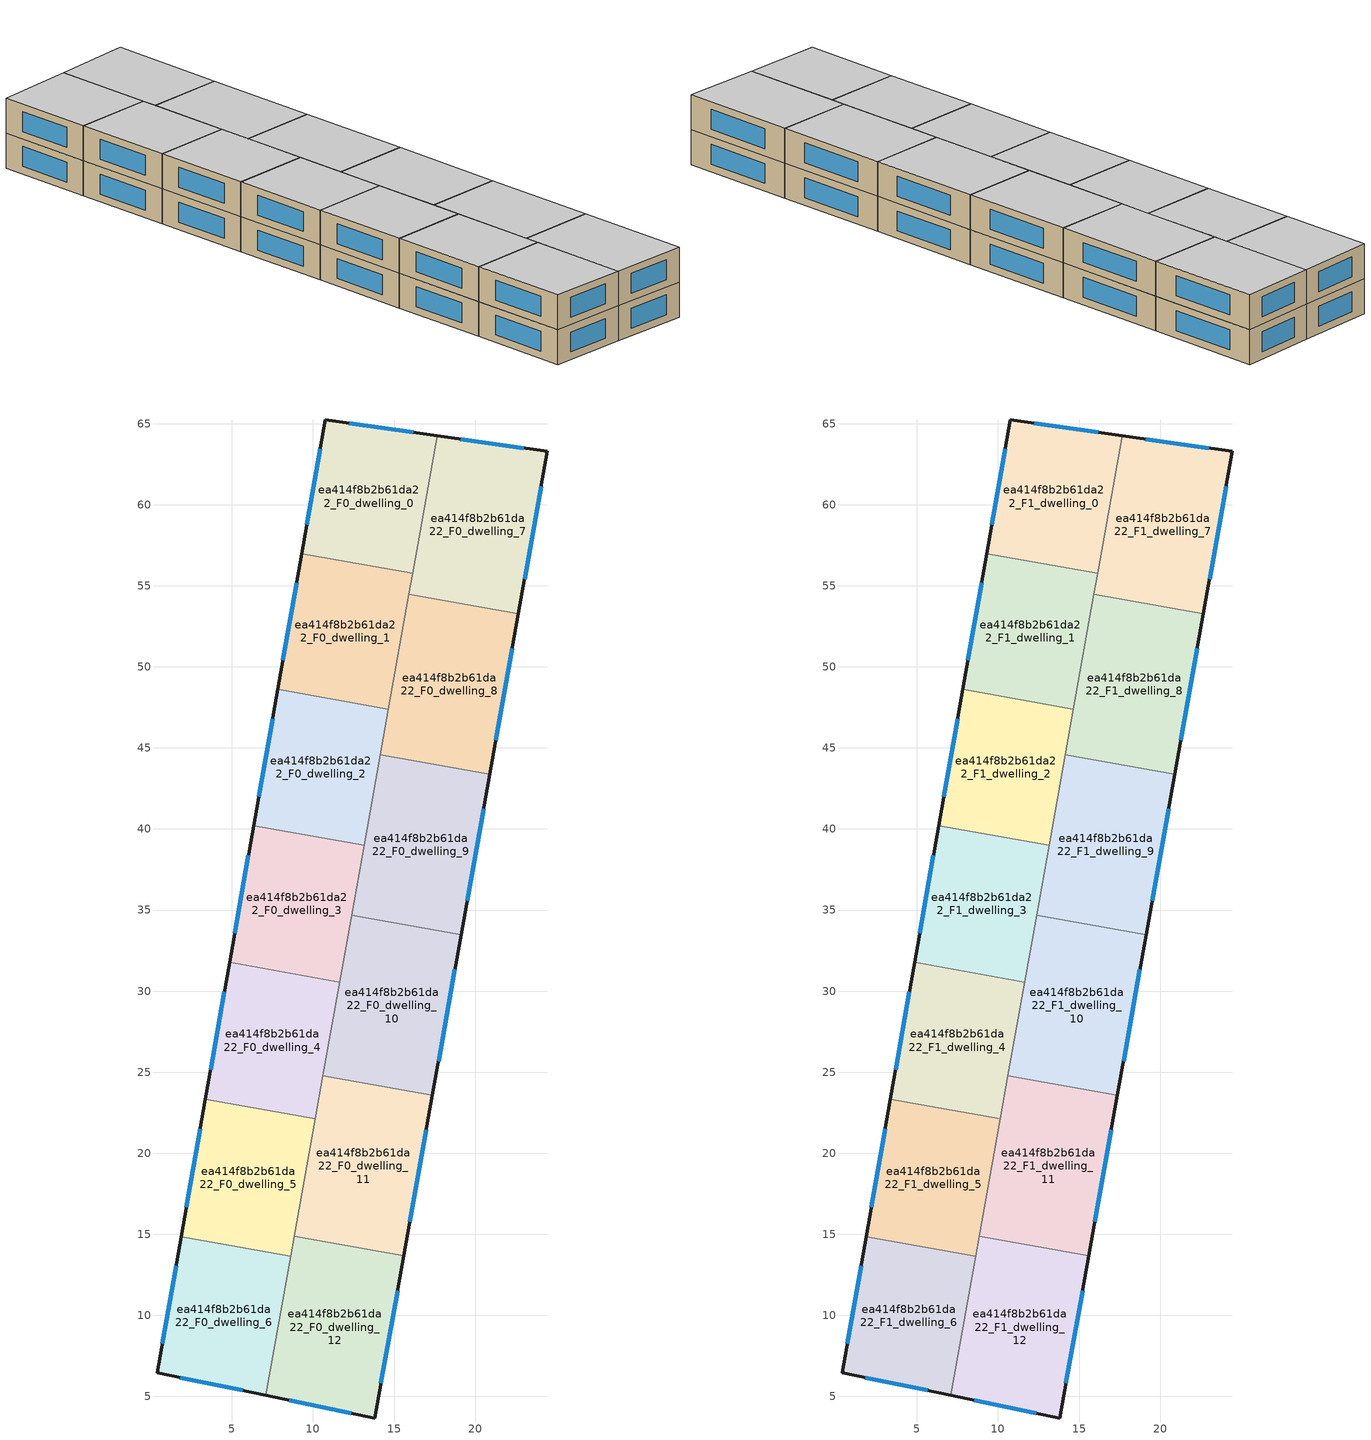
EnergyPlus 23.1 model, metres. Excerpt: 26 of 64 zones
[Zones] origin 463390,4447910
ea414f8b2b61da22_F0_dwelling_0
 floor ground (EU_floor_Construction): 17.66,64.25 16.15,55.76 9.3,56.99 10.76,65.22 z0
 wall outside (EU_wall_Construction): 17.66,64.25 10.76,65.22 9.3,56.99 z0:3
 wall to ea414f8b2b61da22_F0_dwelling_1 (EU_wall_Construction): 9.3,56.99 16.15,55.76 z0:3
 wall to ea414f8b2b61da22_F0_dwelling_7 (EU_wall_Construction): 16.15,55.76 17.66,64.25 z0:3
 window (EU_Window_Construction): 10.45,63.46 9.62,58.75 / 16.18,64.45 12.24,65.01 z0.64:2.36
ea414f8b2b61da22_F0_dwelling_1
 floor ground (EU_floor_Construction): 16.15,55.76 14.65,47.38 7.83,48.6 9.3,56.99 z0
 wall outside (EU_wall_Construction): 9.3,56.99 7.83,48.6 z0:3
 wall to ea414f8b2b61da22_F0_dwelling_2 (EU_wall_Construction): 7.83,48.6 14.65,47.38 z0:3
 wall to ea414f8b2b61da22_F0_dwelling_8 (EU_wall_Construction): 14.65,47.38 15.92,54.47 z0:3
 wall to ea414f8b2b61da22_F0_dwelling_7 (EU_wall_Construction): 15.92,54.47 16.15,55.76 z0:3
 window (EU_Window_Construction): 8.99,55.19 8.14,50.4 z0.64:2.36
ea414f8b2b61da22_F0_dwelling_10
 floor ground (EU_floor_Construction): 19.13,33.46 17.37,23.57 10.62,24.77 12.38,34.67 z0
 wall outside (EU_wall_Construction): 17.37,23.57 19.13,33.46 z0:3
 wall to ea414f8b2b61da22_F0_dwelling_11 (EU_wall_Construction): 10.62,24.77 17.37,23.57 z0:3
 wall to ea414f8b2b61da22_F0_dwelling_9 (EU_wall_Construction): 19.13,33.46 12.38,34.67 z0:3
 wall to ea414f8b2b61da22_F0_dwelling_4 (EU_wall_Construction): 11.65,30.56 10.62,24.77 z0:3
 wall to ea414f8b2b61da22_F0_dwelling_3 (EU_wall_Construction): 12.38,34.67 11.65,30.56 z0:3
 window (EU_Window_Construction): 17.74,25.69 18.75,31.34 z0.64:2.36
ea414f8b2b61da22_F0_dwelling_11
 floor ground (EU_floor_Construction): 17.37,23.57 15.6,13.67 8.85,14.87 10.62,24.77 z0
 wall outside (EU_wall_Construction): 15.6,13.67 17.37,23.57 z0:3
 wall to ea414f8b2b61da22_F0_dwelling_12 (EU_wall_Construction): 8.85,14.87 15.6,13.67 z0:3
 wall to ea414f8b2b61da22_F0_dwelling_5 (EU_wall_Construction): 10.14,22.12 8.85,14.87 z0:3
 wall to ea414f8b2b61da22_F0_dwelling_4 (EU_wall_Construction): 10.62,24.77 10.14,22.12 z0:3
 window (EU_Window_Construction): 15.98,15.79 16.99,21.45 z0.64:2.36
ea414f8b2b61da22_F0_dwelling_12
 floor ground (EU_floor_Construction): 15.6,13.67 13.82,3.67 7.1,5.07 8.85,14.87 z0
 wall outside (EU_wall_Construction): 7.1,5.07 13.82,3.67 15.6,13.67 z0:3
 wall to ea414f8b2b61da22_F0_dwelling_6 (EU_wall_Construction): 8.63,13.66 7.1,5.07 z0:3
 wall to ea414f8b2b61da22_F0_dwelling_5 (EU_wall_Construction): 8.85,14.87 8.63,13.66 z0:3
 window (EU_Window_Construction): 14.2,5.81 15.22,11.53 / 8.54,4.77 12.38,3.97 z0.64:2.36
ea414f8b2b61da22_F0_dwelling_2
 floor ground (EU_floor_Construction): 14.65,47.38 13.15,38.99 6.34,40.2 7.83,48.6 z0
 wall outside (EU_wall_Construction): 7.83,48.6 6.34,40.2 z0:3
 wall to ea414f8b2b61da22_F0_dwelling_3 (EU_wall_Construction): 6.34,40.2 13.15,38.99 z0:3
 wall to ea414f8b2b61da22_F0_dwelling_9 (EU_wall_Construction): 13.15,38.99 14.15,44.57 z0:3
 wall to ea414f8b2b61da22_F0_dwelling_8 (EU_wall_Construction): 14.15,44.57 14.65,47.39 z0:3
 window (EU_Window_Construction): 7.51,46.8 6.66,42 z0.64:2.36
ea414f8b2b61da22_F0_dwelling_3
 floor ground (EU_floor_Construction): 13.15,38.99 11.65,30.56 4.86,31.78 6.34,40.2 z0
 wall outside (EU_wall_Construction): 6.34,40.2 4.86,31.78 z0:3
 wall to ea414f8b2b61da22_F0_dwelling_4 (EU_wall_Construction): 4.86,31.78 11.65,30.56 z0:3
 wall to ea414f8b2b61da22_F0_dwelling_9 (EU_wall_Construction): 12.38,34.67 13.15,38.98 z0:3
 window (EU_Window_Construction): 6.03,38.4 5.18,33.58 z0.64:2.36
ea414f8b2b61da22_F0_dwelling_4
 floor ground (EU_floor_Construction): 11.65,30.56 10.14,22.12 3.37,23.33 4.86,31.78 z0
 wall outside (EU_wall_Construction): 4.86,31.78 3.37,23.33 z0:3
 wall to ea414f8b2b61da22_F0_dwelling_5 (EU_wall_Construction): 3.37,23.33 10.14,22.12 z0:3
 window (EU_Window_Construction): 4.54,29.97 3.69,25.14 z0.64:2.36
ea414f8b2b61da22_F0_dwelling_5
 floor ground (EU_floor_Construction): 10.14,22.12 8.63,13.66 1.88,14.86 3.37,23.33 z0
 wall outside (EU_wall_Construction): 3.37,23.33 1.88,14.86 z0:3
 wall to ea414f8b2b61da22_F0_dwelling_6 (EU_wall_Construction): 1.88,14.86 8.63,13.66 z0:3
 window (EU_Window_Construction): 3.05,21.52 2.19,16.67 z0.64:2.36
ea414f8b2b61da22_F0_dwelling_6
 floor ground (EU_floor_Construction): 8.63,13.66 7.1,5.07 0.39,6.47 1.88,14.86 z0
 wall outside (EU_wall_Construction): 1.88,14.86 0.39,6.47 7.1,5.07 z0:3
 window (EU_Window_Construction): 1.83,6.17 5.66,5.37 / 1.56,13.06 0.71,8.27 z0.64:2.36
ea414f8b2b61da22_F0_dwelling_7
 floor ground (EU_floor_Construction): 24.46,63.28 22.67,53.26 15.92,54.47 17.66,64.25 z0
 wall outside (EU_wall_Construction): 22.67,53.26 24.46,63.28 17.66,64.25 z0:3
 wall to ea414f8b2b61da22_F0_dwelling_8 (EU_wall_Construction): 15.92,54.47 22.67,53.26 z0:3
 window (EU_Window_Construction): 23,63.49 19.12,64.04 / 23.05,55.41 24.07,61.14 z0.64:2.36
ea414f8b2b61da22_F0_dwelling_8
 floor ground (EU_floor_Construction): 22.67,53.26 20.9,43.36 14.15,44.57 15.92,54.47 z0
 wall outside (EU_wall_Construction): 20.9,43.36 22.67,53.26 z0:3
 wall to ea414f8b2b61da22_F0_dwelling_9 (EU_wall_Construction): 14.15,44.57 20.9,43.36 z0:3
 window (EU_Window_Construction): 21.28,45.48 22.29,51.14 z0.64:2.36
ea414f8b2b61da22_F0_dwelling_9
 floor ground (EU_floor_Construction): 20.9,43.36 19.13,33.46 12.38,34.67 14.15,44.57 z0
 wall outside (EU_wall_Construction): 19.13,33.46 20.9,43.36 z0:3
 window (EU_Window_Construction): 19.51,35.59 20.52,41.24 z0.64:2.36
ea414f8b2b61da22_F1_dwelling_0
 floor to ea414f8b2b61da22_F0_dwelling_0 (EU_floor_Construction): 17.66,64.25 16.15,55.76 9.3,56.99 10.76,65.22 z3
 wall outside (EU_wall_Construction): 17.66,64.25 10.76,65.22 9.3,56.99 z3:6
 wall to ea414f8b2b61da22_F1_dwelling_1 (EU_wall_Construction): 9.3,56.99 16.15,55.76 z3:6
 wall to ea414f8b2b61da22_F1_dwelling_7 (EU_wall_Construction): 16.15,55.76 17.66,64.25 z3:6
 window (EU_Window_Construction): 10.45,63.46 9.62,58.75 / 16.18,64.45 12.24,65.01 z3.64:5.36
 ceiling to ea414f8b2b61da22_F2_dwelling_0 (EU_floor_Construction): 16.15,55.76 17.66,64.25 10.76,65.22 9.3,56.99 z6
ea414f8b2b61da22_F1_dwelling_1
 floor to ea414f8b2b61da22_F0_dwelling_1 (EU_floor_Construction): 16.15,55.76 14.65,47.38 7.83,48.6 9.3,56.99 z3
 wall outside (EU_wall_Construction): 9.3,56.99 7.83,48.6 z3:6
 wall to ea414f8b2b61da22_F1_dwelling_2 (EU_wall_Construction): 7.83,48.6 14.65,47.38 z3:6
 wall to ea414f8b2b61da22_F1_dwelling_8 (EU_wall_Construction): 14.65,47.38 15.92,54.47 z3:6
 wall to ea414f8b2b61da22_F1_dwelling_7 (EU_wall_Construction): 15.92,54.47 16.15,55.76 z3:6
 window (EU_Window_Construction): 8.99,55.19 8.14,50.4 z3.64:5.36
 ceiling to ea414f8b2b61da22_F2_dwelling_1 (EU_floor_Construction): 14.65,47.38 16.15,55.76 9.3,56.99 7.83,48.6 z6
ea414f8b2b61da22_F1_dwelling_10
 floor to ea414f8b2b61da22_F0_dwelling_10 (EU_floor_Construction): 19.13,33.46 17.37,23.57 10.62,24.77 12.38,34.67 z3
 wall outside (EU_wall_Construction): 17.37,23.57 19.13,33.46 z3:6
 wall to ea414f8b2b61da22_F1_dwelling_11 (EU_wall_Construction): 10.62,24.77 17.37,23.57 z3:6
 wall to ea414f8b2b61da22_F1_dwelling_9 (EU_wall_Construction): 19.13,33.46 12.38,34.67 z3:6
 wall to ea414f8b2b61da22_F1_dwelling_4 (EU_wall_Construction): 11.65,30.56 10.62,24.77 z3:6
 wall to ea414f8b2b61da22_F1_dwelling_3 (EU_wall_Construction): 12.38,34.67 11.65,30.56 z3:6
 window (EU_Window_Construction): 17.74,25.69 18.75,31.34 z3.64:5.36
 ceiling to ea414f8b2b61da22_F2_dwelling_10 (EU_floor_Construction): 17.37,23.57 19.13,33.46 12.38,34.67 10.62,24.77 z6
ea414f8b2b61da22_F1_dwelling_11
 floor to ea414f8b2b61da22_F0_dwelling_11 (EU_floor_Construction): 17.37,23.57 15.6,13.67 8.85,14.87 10.62,24.77 z3
 wall outside (EU_wall_Construction): 15.6,13.67 17.37,23.57 z3:6
 wall to ea414f8b2b61da22_F1_dwelling_12 (EU_wall_Construction): 8.85,14.87 15.6,13.67 z3:6
 wall to ea414f8b2b61da22_F1_dwelling_5 (EU_wall_Construction): 10.14,22.12 8.85,14.87 z3:6
 wall to ea414f8b2b61da22_F1_dwelling_4 (EU_wall_Construction): 10.62,24.77 10.14,22.12 z3:6
 window (EU_Window_Construction): 15.98,15.79 16.99,21.45 z3.64:5.36
 ceiling to ea414f8b2b61da22_F2_dwelling_11 (EU_floor_Construction): 15.6,13.67 17.37,23.57 10.62,24.77 8.85,14.87 z6
ea414f8b2b61da22_F1_dwelling_12
 floor to ea414f8b2b61da22_F0_dwelling_12 (EU_floor_Construction): 15.6,13.67 13.82,3.67 7.1,5.07 8.85,14.87 z3
 wall outside (EU_wall_Construction): 7.1,5.07 13.82,3.67 15.6,13.67 z3:6
 wall to ea414f8b2b61da22_F1_dwelling_6 (EU_wall_Construction): 8.63,13.66 7.1,5.07 z3:6
 wall to ea414f8b2b61da22_F1_dwelling_5 (EU_wall_Construction): 8.85,14.87 8.63,13.66 z3:6
 window (EU_Window_Construction): 14.2,5.81 15.22,11.53 / 8.54,4.77 12.38,3.97 z3.64:5.36
 ceiling to ea414f8b2b61da22_F2_dwelling_12 (EU_floor_Construction): 13.82,3.67 15.6,13.67 8.85,14.87 7.1,5.07 z6
ea414f8b2b61da22_F1_dwelling_2
 floor to ea414f8b2b61da22_F0_dwelling_2 (EU_floor_Construction): 14.65,47.38 13.15,38.99 6.34,40.2 7.83,48.6 z3
 wall outside (EU_wall_Construction): 7.83,48.6 6.34,40.2 z3:6
 wall to ea414f8b2b61da22_F1_dwelling_3 (EU_wall_Construction): 6.34,40.2 13.15,38.99 z3:6
 wall to ea414f8b2b61da22_F1_dwelling_9 (EU_wall_Construction): 13.15,38.99 14.15,44.57 z3:6
 wall to ea414f8b2b61da22_F1_dwelling_8 (EU_wall_Construction): 14.15,44.57 14.65,47.39 z3:6
 window (EU_Window_Construction): 7.51,46.8 6.66,42 z3.64:5.36
 ceiling to ea414f8b2b61da22_F2_dwelling_2 (EU_floor_Construction): 13.15,38.99 14.65,47.38 7.83,48.6 6.34,40.2 z6
ea414f8b2b61da22_F1_dwelling_3
 floor to ea414f8b2b61da22_F0_dwelling_3 (EU_floor_Construction): 13.15,38.99 11.65,30.56 4.86,31.78 6.34,40.2 z3
 wall outside (EU_wall_Construction): 6.34,40.2 4.86,31.78 z3:6
 wall to ea414f8b2b61da22_F1_dwelling_4 (EU_wall_Construction): 4.86,31.78 11.65,30.56 z3:6
 wall to ea414f8b2b61da22_F1_dwelling_9 (EU_wall_Construction): 12.38,34.67 13.15,38.98 z3:6
 window (EU_Window_Construction): 6.03,38.4 5.18,33.58 z3.64:5.36
 ceiling to ea414f8b2b61da22_F2_dwelling_3 (EU_floor_Construction): 11.65,30.56 13.15,38.99 6.34,40.2 4.86,31.78 z6
ea414f8b2b61da22_F1_dwelling_4
 floor to ea414f8b2b61da22_F0_dwelling_4 (EU_floor_Construction): 11.65,30.56 10.14,22.12 3.37,23.33 4.86,31.78 z3
 wall outside (EU_wall_Construction): 4.86,31.78 3.37,23.33 z3:6
 wall to ea414f8b2b61da22_F1_dwelling_5 (EU_wall_Construction): 3.37,23.33 10.14,22.12 z3:6
 window (EU_Window_Construction): 4.54,29.97 3.69,25.14 z3.64:5.36
 ceiling to ea414f8b2b61da22_F2_dwelling_4 (EU_floor_Construction): 10.14,22.12 11.65,30.56 4.86,31.78 3.37,23.33 z6
ea414f8b2b61da22_F1_dwelling_5
 floor to ea414f8b2b61da22_F0_dwelling_5 (EU_floor_Construction): 10.14,22.12 8.63,13.66 1.88,14.86 3.37,23.33 z3
 wall outside (EU_wall_Construction): 3.37,23.33 1.88,14.86 z3:6
 wall to ea414f8b2b61da22_F1_dwelling_6 (EU_wall_Construction): 1.88,14.86 8.63,13.66 z3:6
 window (EU_Window_Construction): 3.05,21.52 2.19,16.67 z3.64:5.36
 ceiling to ea414f8b2b61da22_F2_dwelling_5 (EU_floor_Construction): 8.63,13.66 10.14,22.12 3.37,23.33 1.88,14.86 z6
ea414f8b2b61da22_F1_dwelling_6
 floor to ea414f8b2b61da22_F0_dwelling_6 (EU_floor_Construction): 8.63,13.66 7.1,5.07 0.39,6.47 1.88,14.86 z3
 wall outside (EU_wall_Construction): 1.88,14.86 0.39,6.47 7.1,5.07 z3:6
 window (EU_Window_Construction): 1.83,6.17 5.66,5.37 / 1.56,13.06 0.71,8.27 z3.64:5.36
 ceiling to ea414f8b2b61da22_F2_dwelling_6 (EU_floor_Construction): 7.1,5.07 8.63,13.66 1.88,14.86 0.39,6.47 z6
ea414f8b2b61da22_F1_dwelling_7
 floor to ea414f8b2b61da22_F0_dwelling_7 (EU_floor_Construction): 24.46,63.28 22.67,53.26 15.92,54.47 17.66,64.25 z3
 wall outside (EU_wall_Construction): 22.67,53.26 24.46,63.28 17.66,64.25 z3:6
 wall to ea414f8b2b61da22_F1_dwelling_8 (EU_wall_Construction): 15.92,54.47 22.67,53.26 z3:6
 window (EU_Window_Construction): 23,63.49 19.12,64.04 / 23.05,55.41 24.07,61.14 z3.64:5.36
 ceiling to ea414f8b2b61da22_F2_dwelling_7 (EU_floor_Construction): 22.67,53.26 24.46,63.28 17.66,64.25 15.92,54.47 z6
ea414f8b2b61da22_F1_dwelling_8
 floor to ea414f8b2b61da22_F0_dwelling_8 (EU_floor_Construction): 22.67,53.26 20.9,43.36 14.15,44.57 15.92,54.47 z3
 wall outside (EU_wall_Construction): 20.9,43.36 22.67,53.26 z3:6
 wall to ea414f8b2b61da22_F1_dwelling_9 (EU_wall_Construction): 14.15,44.57 20.9,43.36 z3:6
 window (EU_Window_Construction): 21.28,45.48 22.29,51.14 z3.64:5.36
 ceiling to ea414f8b2b61da22_F2_dwelling_8 (EU_floor_Construction): 20.9,43.36 22.67,53.26 15.92,54.47 14.15,44.57 z6
ea414f8b2b61da22_F1_dwelling_9
 floor to ea414f8b2b61da22_F0_dwelling_9 (EU_floor_Construction): 20.9,43.36 19.13,33.46 12.38,34.67 14.15,44.57 z3
 wall outside (EU_wall_Construction): 19.13,33.46 20.9,43.36 z3:6
 window (EU_Window_Construction): 19.51,35.59 20.52,41.24 z3.64:5.36
 ceiling to ea414f8b2b61da22_F2_dwelling_9 (EU_floor_Construction): 19.13,33.46 20.9,43.36 14.15,44.57 12.38,34.67 z6
[Building]
EU S2 Campaign: North Axis=0; Terrain=City; Solar Distribution=FullExterior
[Site:Location]
Yerevan-Zvartnots.Intl.AP: Latitude=40.15; Longitude=44.383; Time Zone=4; Elevation=854
[SizingPeriod:WeatherFileDays]
AnnualSizingPeriod: Begin Month=1; Begin Day of Month=1; End Month=12; End Day of Month=31; Day of Week for Start Day=Monday; Use Weather File Daylight Saving Period=No; Use Weather File Rain and Snow Indicators=No
[MATERIAL]
EU_InternalMass_Material: Roughness=MediumRough; Thickness=0.1; Conductivity=1; Density=1800; Specific Heat=900; Thermal Absorptance=0.9; Solar Absorptance=0.7; Visible Absorptance=0.7
[MATERIAL:NOMASS] Roughness=MediumRough; Thermal Absorptance=0.9; Solar Absorptance=0.7; Visible Absorptance=0.7
Name | Thermal Resistance
EU_wall_NoMass | 1.05043
EU_floor_NoMass | 0.478065
[WINDOWMATERIAL:SIMPLEGLAZINGSYSTEM]
EU_Window_SimpleGlazing: UFactor=2.5566; Solar Heat Gain Coefficient=0.75; Visible Transmittance=0.75
[CONSTRUCTION]
EU_wall_Construction: EU_wall_NoMass
EU_floor_Construction: EU_floor_NoMass
EU_Window_Construction: EU_Window_SimpleGlazing
EU_InternalMass_Construction: EU_InternalMass_Material
[ZONE] Type=1; Multiplier=1; Ceiling Height=autocalculate; Floor Area=autocalculate; Part of Total Floor Area=Yes
Name | Volume
ea414f8b2b61da22_F0_dwelling_0; ea414f8b2b61da22_F1_dwelling_0 | 177.3
ea414f8b2b61da22_F0_dwelling_1; ea414f8b2b61da22_F1_dwelling_1 | 177.301
ea414f8b2b61da22_F0_dwelling_10; ea414f8b2b61da22_F1_dwelling_10; ea414f8b2b61da22_F0_dwelling_8; ea414f8b2b61da22_F1_dwelling_8; ea414f8b2b61da22_F0_dwelling_9; ea414f8b2b61da22_F1_dwelling_9 | 206.843
ea414f8b2b61da22_F0_dwelling_11; ea414f8b2b61da22_F1_dwelling_11 | 206.802
ea414f8b2b61da22_F0_dwelling_12; ea414f8b2b61da22_F1_dwelling_12 | 206.852
ea414f8b2b61da22_F0_dwelling_2; ea414f8b2b61da22_F1_dwelling_2 | 177.298
ea414f8b2b61da22_F0_dwelling_3; ea414f8b2b61da22_F1_dwelling_3 | 177.285
ea414f8b2b61da22_F0_dwelling_4; ea414f8b2b61da22_F1_dwelling_4 | 177.304
ea414f8b2b61da22_F0_dwelling_5; ea414f8b2b61da22_F1_dwelling_5 | 177.294
ea414f8b2b61da22_F0_dwelling_6; ea414f8b2b61da22_F1_dwelling_6 | 177.281
ea414f8b2b61da22_F0_dwelling_7; ea414f8b2b61da22_F1_dwelling_7 | 206.821
[INTERNALMASS] Construction=EU_InternalMass_Construction
Name | Zone or ZoneList | Surface Area
ea414f8b2b61da22_F0_dwelling_0_EU_InternalMass | ea414f8b2b61da22_F0_dwelling_0 | 59.1
ea414f8b2b61da22_F0_dwelling_1_EU_InternalMass | ea414f8b2b61da22_F0_dwelling_1 | 59.1004
ea414f8b2b61da22_F0_dwelling_2_EU_InternalMass | ea414f8b2b61da22_F0_dwelling_2 | 59.0994
ea414f8b2b61da22_F0_dwelling_3_EU_InternalMass | ea414f8b2b61da22_F0_dwelling_3 | 59.0949
ea414f8b2b61da22_F0_dwelling_4_EU_InternalMass | ea414f8b2b61da22_F0_dwelling_4 | 59.1013
ea414f8b2b61da22_F0_dwelling_5_EU_InternalMass | ea414f8b2b61da22_F0_dwelling_5 | 59.098
ea414f8b2b61da22_F0_dwelling_6_EU_InternalMass | ea414f8b2b61da22_F0_dwelling_6 | 59.0933
ea414f8b2b61da22_F0_dwelling_7_EU_InternalMass | ea414f8b2b61da22_F0_dwelling_7 | 68.9403
ea414f8b2b61da22_F0_dwelling_8_EU_InternalMass | ea414f8b2b61da22_F0_dwelling_8 | 68.9475
ea414f8b2b61da22_F0_dwelling_9_EU_InternalMass | ea414f8b2b61da22_F0_dwelling_9 | 68.9475
ea414f8b2b61da22_F0_dwelling_10_EU_InternalMass | ea414f8b2b61da22_F0_dwelling_10 | 68.9475
ea414f8b2b61da22_F0_dwelling_11_EU_InternalMass | ea414f8b2b61da22_F0_dwelling_11 | 68.934
ea414f8b2b61da22_F0_dwelling_12_EU_InternalMass | ea414f8b2b61da22_F0_dwelling_12 | 68.9506
ea414f8b2b61da22_F1_dwelling_0_EU_InternalMass | ea414f8b2b61da22_F1_dwelling_0 | 59.1
ea414f8b2b61da22_F1_dwelling_1_EU_InternalMass | ea414f8b2b61da22_F1_dwelling_1 | 59.1004
ea414f8b2b61da22_F1_dwelling_2_EU_InternalMass | ea414f8b2b61da22_F1_dwelling_2 | 59.0994
ea414f8b2b61da22_F1_dwelling_3_EU_InternalMass | ea414f8b2b61da22_F1_dwelling_3 | 59.0949
ea414f8b2b61da22_F1_dwelling_4_EU_InternalMass | ea414f8b2b61da22_F1_dwelling_4 | 59.1013
ea414f8b2b61da22_F1_dwelling_5_EU_InternalMass | ea414f8b2b61da22_F1_dwelling_5 | 59.098
ea414f8b2b61da22_F1_dwelling_6_EU_InternalMass | ea414f8b2b61da22_F1_dwelling_6 | 59.0933
ea414f8b2b61da22_F1_dwelling_7_EU_InternalMass | ea414f8b2b61da22_F1_dwelling_7 | 68.9403
ea414f8b2b61da22_F1_dwelling_8_EU_InternalMass | ea414f8b2b61da22_F1_dwelling_8 | 68.9475
ea414f8b2b61da22_F1_dwelling_9_EU_InternalMass | ea414f8b2b61da22_F1_dwelling_9 | 68.9475
ea414f8b2b61da22_F1_dwelling_10_EU_InternalMass | ea414f8b2b61da22_F1_dwelling_10 | 68.9475
ea414f8b2b61da22_F1_dwelling_11_EU_InternalMass | ea414f8b2b61da22_F1_dwelling_11 | 68.934
ea414f8b2b61da22_F1_dwelling_12_EU_InternalMass | ea414f8b2b61da22_F1_dwelling_12 | 68.9506
[OTHEREQUIPMENT] Fuel Type=Electricity; Design Level Calculation Method=Watts/Area; Power per Zone Floor Area=1; Fraction Latent=0; Fraction Radiant=0; Fraction Lost=0; Carbon Dioxide Generation Rate=0; EndUse Subcategory=EU_Step8_InternalGains
Name | Zone or ZoneList or Space or SpaceList | Schedule
EU_Step8_InternalGain_ea414f8b2b61da22_F0_dwelling_0_f000 | ea414f8b2b61da22_F0_dwelling_0 | EU_Step8_GainSchedule_ea414f8b2b61da22_F0_dwelling_0_f000
EU_Step8_InternalGain_ea414f8b2b61da22_F0_dwelling_1_f000 | ea414f8b2b61da22_F0_dwelling_1 | EU_Step8_GainSchedule_ea414f8b2b61da22_F0_dwelling_1_f000
EU_Step8_InternalGain_ea414f8b2b61da22_F0_dwelling_2_f000 | ea414f8b2b61da22_F0_dwelling_2 | EU_Step8_GainSchedule_ea414f8b2b61da22_F0_dwelling_2_f000
EU_Step8_InternalGain_ea414f8b2b61da22_F0_dwelling_3_f000 | ea414f8b2b61da22_F0_dwelling_3 | EU_Step8_GainSchedule_ea414f8b2b61da22_F0_dwelling_3_f000
EU_Step8_InternalGain_ea414f8b2b61da22_F0_dwelling_4_f000 | ea414f8b2b61da22_F0_dwelling_4 | EU_Step8_GainSchedule_ea414f8b2b61da22_F0_dwelling_4_f000
EU_Step8_InternalGain_ea414f8b2b61da22_F0_dwelling_5_f000 | ea414f8b2b61da22_F0_dwelling_5 | EU_Step8_GainSchedule_ea414f8b2b61da22_F0_dwelling_5_f000
EU_Step8_InternalGain_ea414f8b2b61da22_F0_dwelling_6_f000 | ea414f8b2b61da22_F0_dwelling_6 | EU_Step8_GainSchedule_ea414f8b2b61da22_F0_dwelling_6_f000
EU_Step8_InternalGain_ea414f8b2b61da22_F0_dwelling_7_f000 | ea414f8b2b61da22_F0_dwelling_7 | EU_Step8_GainSchedule_ea414f8b2b61da22_F0_dwelling_7_f000
EU_Step8_InternalGain_ea414f8b2b61da22_F0_dwelling_8_f000 | ea414f8b2b61da22_F0_dwelling_8 | EU_Step8_GainSchedule_ea414f8b2b61da22_F0_dwelling_8_f000
EU_Step8_InternalGain_ea414f8b2b61da22_F0_dwelling_9_f000 | ea414f8b2b61da22_F0_dwelling_9 | EU_Step8_GainSchedule_ea414f8b2b61da22_F0_dwelling_9_f000
EU_Step8_InternalGain_ea414f8b2b61da22_F0_dwelling_10_f000 | ea414f8b2b61da22_F0_dwelling_10 | EU_Step8_GainSchedule_ea414f8b2b61da22_F0_dwelling_10_f000
EU_Step8_InternalGain_ea414f8b2b61da22_F0_dwelling_11_f000 | ea414f8b2b61da22_F0_dwelling_11 | EU_Step8_GainSchedule_ea414f8b2b61da22_F0_dwelling_11_f000
EU_Step8_InternalGain_ea414f8b2b61da22_F0_dwelling_12_f000 | ea414f8b2b61da22_F0_dwelling_12 | EU_Step8_GainSchedule_ea414f8b2b61da22_F0_dwelling_12_f000
EU_Step8_InternalGain_ea414f8b2b61da22_F1_dwelling_0_f000 | ea414f8b2b61da22_F1_dwelling_0 | EU_Step8_GainSchedule_ea414f8b2b61da22_F1_dwelling_0_f000
EU_Step8_InternalGain_ea414f8b2b61da22_F1_dwelling_1_f000 | ea414f8b2b61da22_F1_dwelling_1 | EU_Step8_GainSchedule_ea414f8b2b61da22_F1_dwelling_1_f000
EU_Step8_InternalGain_ea414f8b2b61da22_F1_dwelling_2_f000 | ea414f8b2b61da22_F1_dwelling_2 | EU_Step8_GainSchedule_ea414f8b2b61da22_F1_dwelling_2_f000
EU_Step8_InternalGain_ea414f8b2b61da22_F1_dwelling_3_f000 | ea414f8b2b61da22_F1_dwelling_3 | EU_Step8_GainSchedule_ea414f8b2b61da22_F1_dwelling_3_f000
EU_Step8_InternalGain_ea414f8b2b61da22_F1_dwelling_4_f000 | ea414f8b2b61da22_F1_dwelling_4 | EU_Step8_GainSchedule_ea414f8b2b61da22_F1_dwelling_4_f000
EU_Step8_InternalGain_ea414f8b2b61da22_F1_dwelling_5_f000 | ea414f8b2b61da22_F1_dwelling_5 | EU_Step8_GainSchedule_ea414f8b2b61da22_F1_dwelling_5_f000
EU_Step8_InternalGain_ea414f8b2b61da22_F1_dwelling_6_f000 | ea414f8b2b61da22_F1_dwelling_6 | EU_Step8_GainSchedule_ea414f8b2b61da22_F1_dwelling_6_f000
EU_Step8_InternalGain_ea414f8b2b61da22_F1_dwelling_7_f000 | ea414f8b2b61da22_F1_dwelling_7 | EU_Step8_GainSchedule_ea414f8b2b61da22_F1_dwelling_7_f000
EU_Step8_InternalGain_ea414f8b2b61da22_F1_dwelling_8_f000 | ea414f8b2b61da22_F1_dwelling_8 | EU_Step8_GainSchedule_ea414f8b2b61da22_F1_dwelling_8_f000
EU_Step8_InternalGain_ea414f8b2b61da22_F1_dwelling_9_f000 | ea414f8b2b61da22_F1_dwelling_9 | EU_Step8_GainSchedule_ea414f8b2b61da22_F1_dwelling_9_f000
EU_Step8_InternalGain_ea414f8b2b61da22_F1_dwelling_10_f000 | ea414f8b2b61da22_F1_dwelling_10 | EU_Step8_GainSchedule_ea414f8b2b61da22_F1_dwelling_10_f000
EU_Step8_InternalGain_ea414f8b2b61da22_F1_dwelling_11_f000 | ea414f8b2b61da22_F1_dwelling_11 | EU_Step8_GainSchedule_ea414f8b2b61da22_F1_dwelling_11_f000
EU_Step8_InternalGain_ea414f8b2b61da22_F1_dwelling_12_f000 | ea414f8b2b61da22_F1_dwelling_12 | EU_Step8_GainSchedule_ea414f8b2b61da22_F1_dwelling_12_f000
[ZONEVENTILATION:DESIGNFLOWRATE] Schedule=EU_AlwaysOn; Design Flow Rate Calculation Method=AirChanges/Hour; Air Changes per Hour=0.557805; Ventilation Type=Natural; Fan Pressure Rise=0; Fan Total Efficiency=1; Constant Term Coefficient=1; Temperature Term Coefficient=0; Velocity Term Coefficient=0; Velocity Squared Term Coefficient=0; Minimum Indoor Temperature=-100; Maximum Indoor Temperature=100; Delta Temperature=-100; Minimum Outdoor Temperature=-100; Maximum Outdoor Temperature=100; Maximum Wind Speed=40
Name | Zone or ZoneList or Space or SpaceList
EU_ConstantAir_ea414f8b2b61da22_F0_dwelling_0 | ea414f8b2b61da22_F0_dwelling_0
EU_ConstantAir_ea414f8b2b61da22_F0_dwelling_1 | ea414f8b2b61da22_F0_dwelling_1
EU_ConstantAir_ea414f8b2b61da22_F0_dwelling_2 | ea414f8b2b61da22_F0_dwelling_2
EU_ConstantAir_ea414f8b2b61da22_F0_dwelling_3 | ea414f8b2b61da22_F0_dwelling_3
EU_ConstantAir_ea414f8b2b61da22_F0_dwelling_4 | ea414f8b2b61da22_F0_dwelling_4
EU_ConstantAir_ea414f8b2b61da22_F0_dwelling_5 | ea414f8b2b61da22_F0_dwelling_5
EU_ConstantAir_ea414f8b2b61da22_F0_dwelling_6 | ea414f8b2b61da22_F0_dwelling_6
EU_ConstantAir_ea414f8b2b61da22_F0_dwelling_7 | ea414f8b2b61da22_F0_dwelling_7
EU_ConstantAir_ea414f8b2b61da22_F0_dwelling_8 | ea414f8b2b61da22_F0_dwelling_8
EU_ConstantAir_ea414f8b2b61da22_F0_dwelling_9 | ea414f8b2b61da22_F0_dwelling_9
EU_ConstantAir_ea414f8b2b61da22_F0_dwelling_10 | ea414f8b2b61da22_F0_dwelling_10
EU_ConstantAir_ea414f8b2b61da22_F0_dwelling_11 | ea414f8b2b61da22_F0_dwelling_11
EU_ConstantAir_ea414f8b2b61da22_F0_dwelling_12 | ea414f8b2b61da22_F0_dwelling_12
EU_ConstantAir_ea414f8b2b61da22_F1_dwelling_0 | ea414f8b2b61da22_F1_dwelling_0
EU_ConstantAir_ea414f8b2b61da22_F1_dwelling_1 | ea414f8b2b61da22_F1_dwelling_1
EU_ConstantAir_ea414f8b2b61da22_F1_dwelling_2 | ea414f8b2b61da22_F1_dwelling_2
EU_ConstantAir_ea414f8b2b61da22_F1_dwelling_3 | ea414f8b2b61da22_F1_dwelling_3
EU_ConstantAir_ea414f8b2b61da22_F1_dwelling_4 | ea414f8b2b61da22_F1_dwelling_4
EU_ConstantAir_ea414f8b2b61da22_F1_dwelling_5 | ea414f8b2b61da22_F1_dwelling_5
EU_ConstantAir_ea414f8b2b61da22_F1_dwelling_6 | ea414f8b2b61da22_F1_dwelling_6
EU_ConstantAir_ea414f8b2b61da22_F1_dwelling_7 | ea414f8b2b61da22_F1_dwelling_7
EU_ConstantAir_ea414f8b2b61da22_F1_dwelling_8 | ea414f8b2b61da22_F1_dwelling_8
EU_ConstantAir_ea414f8b2b61da22_F1_dwelling_9 | ea414f8b2b61da22_F1_dwelling_9
EU_ConstantAir_ea414f8b2b61da22_F1_dwelling_10 | ea414f8b2b61da22_F1_dwelling_10
EU_ConstantAir_ea414f8b2b61da22_F1_dwelling_11 | ea414f8b2b61da22_F1_dwelling_11
EU_ConstantAir_ea414f8b2b61da22_F1_dwelling_12 | ea414f8b2b61da22_F1_dwelling_12
[HVACTEMPLATE:THERMOSTAT] Constant Heating Setpoint=20; Constant Cooling Setpoint=50
EU_HeatOnly_ea414f8b2b61da22_F0_dwelling_0; EU_HeatOnly_ea414f8b2b61da22_F0_dwelling_1; EU_HeatOnly_ea414f8b2b61da22_F0_dwelling_2; EU_HeatOnly_ea414f8b2b61da22_F0_dwelling_3; EU_HeatOnly_ea414f8b2b61da22_F0_dwelling_4; EU_HeatOnly_ea414f8b2b61da22_F0_dwelling_5; EU_HeatOnly_ea414f8b2b61da22_F0_dwelling_6; EU_HeatOnly_ea414f8b2b61da22_F0_dwelling_7; EU_HeatOnly_ea414f8b2b61da22_F0_dwelling_8; EU_HeatOnly_ea414f8b2b61da22_F0_dwelling_9; EU_HeatOnly_ea414f8b2b61da22_F0_dwelling_10; EU_HeatOnly_ea414f8b2b61da22_F0_dwelling_11; EU_HeatOnly_ea414f8b2b61da22_F0_dwelling_12; EU_HeatOnly_ea414f8b2b61da22_F1_dwelling_0; EU_HeatOnly_ea414f8b2b61da22_F1_dwelling_1; EU_HeatOnly_ea414f8b2b61da22_F1_dwelling_2; EU_HeatOnly_ea414f8b2b61da22_F1_dwelling_3; EU_HeatOnly_ea414f8b2b61da22_F1_dwelling_4; EU_HeatOnly_ea414f8b2b61da22_F1_dwelling_5; EU_HeatOnly_ea414f8b2b61da22_F1_dwelling_6; EU_HeatOnly_ea414f8b2b61da22_F1_dwelling_7; EU_HeatOnly_ea414f8b2b61da22_F1_dwelling_8; EU_HeatOnly_ea414f8b2b61da22_F1_dwelling_9; EU_HeatOnly_ea414f8b2b61da22_F1_dwelling_10; EU_HeatOnly_ea414f8b2b61da22_F1_dwelling_11; EU_HeatOnly_ea414f8b2b61da22_F1_dwelling_12; EU_HeatOnly_ea414f8b2b61da22_F2_dwelling_0; EU_HeatOnly_ea414f8b2b61da22_F2_dwelling_1; EU_HeatOnly_ea414f8b2b61da22_F2_dwelling_2; EU_HeatOnly_ea414f8b2b61da22_F2_dwelling_3; EU_HeatOnly_ea414f8b2b61da22_F2_dwelling_4; EU_HeatOnly_ea414f8b2b61da22_F2_dwelling_5; EU_HeatOnly_ea414f8b2b61da22_F2_dwelling_6; EU_HeatOnly_ea414f8b2b61da22_F2_dwelling_7; EU_HeatOnly_ea414f8b2b61da22_F2_dwelling_8; EU_HeatOnly_ea414f8b2b61da22_F2_dwelling_9; EU_HeatOnly_ea414f8b2b61da22_F2_dwelling_10; EU_HeatOnly_ea414f8b2b61da22_F2_dwelling_11; EU_HeatOnly_ea414f8b2b61da22_F2_dwelling_12; EU_HeatOnly_ea414f8b2b61da22_F3_dwelling_0; EU_HeatOnly_ea414f8b2b61da22_F3_dwelling_1; EU_HeatOnly_ea414f8b2b61da22_F3_dwelling_2; EU_HeatOnly_ea414f8b2b61da22_F3_dwelling_3; EU_HeatOnly_ea414f8b2b61da22_F3_dwelling_4; EU_HeatOnly_ea414f8b2b61da22_F3_dwelling_5; EU_HeatOnly_ea414f8b2b61da22_F3_dwelling_6; EU_HeatOnly_ea414f8b2b61da22_F3_dwelling_7; EU_HeatOnly_ea414f8b2b61da22_F3_dwelling_8; EU_HeatOnly_ea414f8b2b61da22_F3_dwelling_9; EU_HeatOnly_ea414f8b2b61da22_F3_dwelling_10; EU_HeatOnly_ea414f8b2b61da22_F3_dwelling_11; EU_HeatOnly_ea414f8b2b61da22_F3_dwelling_12; EU_HeatOnly_ea414f8b2b61da22_F4_dwelling_0; EU_HeatOnly_ea414f8b2b61da22_F4_dwelling_1; EU_HeatOnly_ea414f8b2b61da22_F4_dwelling_2; EU_HeatOnly_ea414f8b2b61da22_F4_dwelling_3; EU_HeatOnly_ea414f8b2b61da22_F4_dwelling_4; EU_HeatOnly_ea414f8b2b61da22_F4_dwelling_5; EU_HeatOnly_ea414f8b2b61da22_F4_dwelling_6; EU_HeatOnly_ea414f8b2b61da22_F4_dwelling_7; EU_HeatOnly_ea414f8b2b61da22_F4_dwelling_8; EU_HeatOnly_ea414f8b2b61da22_F4_dwelling_9; EU_HeatOnly_ea414f8b2b61da22_F4_dwelling_10; EU_HeatOnly_ea414f8b2b61da22_F4_dwelling_11
[HVACTEMPLATE:ZONE:IDEALLOADSAIRSYSTEM] System Availability Schedule=EU_AlwaysOn; Maximum Heating Supply Air Temperature=50; Minimum Cooling Supply Air Temperature=13; Maximum Heating Supply Air Humidity Ratio=0.0156; Minimum Cooling Supply Air Humidity Ratio=0.0077; Heating Limit=NoLimit; Cooling Limit=NoLimit; Heating Availability Schedule=EU_AlwaysOn; Cooling Availability Schedule=EU_CoolingOff; Dehumidification Control Type=ConstantSensibleHeatRatio; Cooling Sensible Heat Ratio=0.7; Dehumidification Setpoint=60; Humidification Control Type=None; Humidification Setpoint=30; Outdoor Air Method=None; Outdoor Air Flow Rate per Person=0.00944; Outdoor Air Flow Rate per Zone Floor Area=0; Outdoor Air Flow Rate per Zone=0; Demand Controlled Ventilation Type=None; Outdoor Air Economizer Type=NoEconomizer; Heat Recovery Type=None; Sensible Heat Recovery Effectiveness=0.7; Latent Heat Recovery Effectiveness=0.65
Name | Template Thermostat
ea414f8b2b61da22_F0_dwelling_0 | EU_HeatOnly_ea414f8b2b61da22_F0_dwelling_0
ea414f8b2b61da22_F0_dwelling_1 | EU_HeatOnly_ea414f8b2b61da22_F0_dwelling_1
ea414f8b2b61da22_F0_dwelling_2 | EU_HeatOnly_ea414f8b2b61da22_F0_dwelling_2
ea414f8b2b61da22_F0_dwelling_3 | EU_HeatOnly_ea414f8b2b61da22_F0_dwelling_3
ea414f8b2b61da22_F0_dwelling_4 | EU_HeatOnly_ea414f8b2b61da22_F0_dwelling_4
ea414f8b2b61da22_F0_dwelling_5 | EU_HeatOnly_ea414f8b2b61da22_F0_dwelling_5
ea414f8b2b61da22_F0_dwelling_6 | EU_HeatOnly_ea414f8b2b61da22_F0_dwelling_6
ea414f8b2b61da22_F0_dwelling_7 | EU_HeatOnly_ea414f8b2b61da22_F0_dwelling_7
ea414f8b2b61da22_F0_dwelling_8 | EU_HeatOnly_ea414f8b2b61da22_F0_dwelling_8
ea414f8b2b61da22_F0_dwelling_9 | EU_HeatOnly_ea414f8b2b61da22_F0_dwelling_9
ea414f8b2b61da22_F0_dwelling_10 | EU_HeatOnly_ea414f8b2b61da22_F0_dwelling_10
ea414f8b2b61da22_F0_dwelling_11 | EU_HeatOnly_ea414f8b2b61da22_F0_dwelling_11
ea414f8b2b61da22_F0_dwelling_12 | EU_HeatOnly_ea414f8b2b61da22_F0_dwelling_12
ea414f8b2b61da22_F1_dwelling_0 | EU_HeatOnly_ea414f8b2b61da22_F1_dwelling_0
ea414f8b2b61da22_F1_dwelling_1 | EU_HeatOnly_ea414f8b2b61da22_F1_dwelling_1
ea414f8b2b61da22_F1_dwelling_2 | EU_HeatOnly_ea414f8b2b61da22_F1_dwelling_2
ea414f8b2b61da22_F1_dwelling_3 | EU_HeatOnly_ea414f8b2b61da22_F1_dwelling_3
ea414f8b2b61da22_F1_dwelling_4 | EU_HeatOnly_ea414f8b2b61da22_F1_dwelling_4
ea414f8b2b61da22_F1_dwelling_5 | EU_HeatOnly_ea414f8b2b61da22_F1_dwelling_5
ea414f8b2b61da22_F1_dwelling_6 | EU_HeatOnly_ea414f8b2b61da22_F1_dwelling_6
ea414f8b2b61da22_F1_dwelling_7 | EU_HeatOnly_ea414f8b2b61da22_F1_dwelling_7
ea414f8b2b61da22_F1_dwelling_8 | EU_HeatOnly_ea414f8b2b61da22_F1_dwelling_8
ea414f8b2b61da22_F1_dwelling_9 | EU_HeatOnly_ea414f8b2b61da22_F1_dwelling_9
ea414f8b2b61da22_F1_dwelling_10 | EU_HeatOnly_ea414f8b2b61da22_F1_dwelling_10
ea414f8b2b61da22_F1_dwelling_11 | EU_HeatOnly_ea414f8b2b61da22_F1_dwelling_11
ea414f8b2b61da22_F1_dwelling_12 | EU_HeatOnly_ea414f8b2b61da22_F1_dwelling_12
[SIZING:ZONE] Zone Cooling Design Supply Air Temperature Input Method=SupplyAirTemperature; Zone Cooling Design Supply Air Temperature=13; Zone Heating Design Supply Air Temperature Input Method=SupplyAirTemperature; Zone Heating Design Supply Air Temperature=50; Zone Cooling Design Supply Air Humidity Ratio=0.008; Zone Heating Design Supply Air Humidity Ratio=0.008; Cooling Design Air Flow Method=DesignDay; Cooling Design Air Flow Rate=0; Cooling Minimum Air Flow per Zone Floor Area=0.000762; Cooling Minimum Air Flow=0; Cooling Minimum Air Flow Fraction=0.2; Heating Design Air Flow Method=DesignDay; Heating Design Air Flow Rate=0; Heating Maximum Air Flow per Zone Floor Area=0.002032; Heating Maximum Air Flow=0.141576; Heating Maximum Air Flow Fraction=0.3; Account for Dedicated Outdoor Air System=No; Dedicated Outdoor Air System Control Strategy=NeutralSupplyAir; Dedicated Outdoor Air Low Setpoint Temperature for Design=autosize; Dedicated Outdoor Air High Setpoint Temperature for Design=autosize; Zone Load Sizing Method=Sensible Load Only No Latent Load; Zone Latent Cooling Design Supply Air Humidity Ratio Input Method=HumidityRatioDifference; Zone Cooling Design Supply Air Humidity Ratio Difference=0.005; Zone Latent Heating Design Supply Air Humidity Ratio Input Method=HumidityRatioDifference; Zone Humidification Design Supply Air Humidity Ratio Difference=0.005
ea414f8b2b61da22_F0_dwelling_0; ea414f8b2b61da22_F0_dwelling_1; ea414f8b2b61da22_F0_dwelling_2; ea414f8b2b61da22_F0_dwelling_3; ea414f8b2b61da22_F0_dwelling_4; ea414f8b2b61da22_F0_dwelling_5; ea414f8b2b61da22_F0_dwelling_6; ea414f8b2b61da22_F0_dwelling_7; ea414f8b2b61da22_F0_dwelling_8; ea414f8b2b61da22_F0_dwelling_9; ea414f8b2b61da22_F0_dwelling_10; ea414f8b2b61da22_F0_dwelling_11; ea414f8b2b61da22_F0_dwelling_12; ea414f8b2b61da22_F1_dwelling_0; ea414f8b2b61da22_F1_dwelling_1; ea414f8b2b61da22_F1_dwelling_2; ea414f8b2b61da22_F1_dwelling_3; ea414f8b2b61da22_F1_dwelling_4; ea414f8b2b61da22_F1_dwelling_5; ea414f8b2b61da22_F1_dwelling_6; ea414f8b2b61da22_F1_dwelling_7; ea414f8b2b61da22_F1_dwelling_8; ea414f8b2b61da22_F1_dwelling_9; ea414f8b2b61da22_F1_dwelling_10; ea414f8b2b61da22_F1_dwelling_11; ea414f8b2b61da22_F1_dwelling_12
[SCHEDULE:CONSTANT]
Name | Hourly Value
EU_AlwaysOn | 1
EU_CoolingOff | 0
[SCHEDULE:FILE] Column Number=1; Rows to Skip at Top=0; Number of Hours of Data=8760; Column Separator=Comma; Interpolate to Timestep=No; Minutes per Item=60; Adjust Schedule for Daylight Savings=Yes
Name | File
EU_Step8_GainSchedule_ea414f8b2b61da22_F0_dwelling_0_f000 | ../../schedules/ea414f8b2b61da22/ea414f8b2b61da22_F0_dwelling_0_f000_gain.csv
EU_Step8_GainSchedule_ea414f8b2b61da22_F0_dwelling_1_f000 | ../../schedules/ea414f8b2b61da22/ea414f8b2b61da22_F0_dwelling_1_f000_gain.csv
EU_Step8_GainSchedule_ea414f8b2b61da22_F0_dwelling_2_f000 | ../../schedules/ea414f8b2b61da22/ea414f8b2b61da22_F0_dwelling_2_f000_gain.csv
EU_Step8_GainSchedule_ea414f8b2b61da22_F0_dwelling_3_f000 | ../../schedules/ea414f8b2b61da22/ea414f8b2b61da22_F0_dwelling_3_f000_gain.csv
EU_Step8_GainSchedule_ea414f8b2b61da22_F0_dwelling_4_f000 | ../../schedules/ea414f8b2b61da22/ea414f8b2b61da22_F0_dwelling_4_f000_gain.csv
EU_Step8_GainSchedule_ea414f8b2b61da22_F0_dwelling_5_f000 | ../../schedules/ea414f8b2b61da22/ea414f8b2b61da22_F0_dwelling_5_f000_gain.csv
EU_Step8_GainSchedule_ea414f8b2b61da22_F0_dwelling_6_f000 | ../../schedules/ea414f8b2b61da22/ea414f8b2b61da22_F0_dwelling_6_f000_gain.csv
EU_Step8_GainSchedule_ea414f8b2b61da22_F0_dwelling_7_f000 | ../../schedules/ea414f8b2b61da22/ea414f8b2b61da22_F0_dwelling_7_f000_gain.csv
EU_Step8_GainSchedule_ea414f8b2b61da22_F0_dwelling_8_f000 | ../../schedules/ea414f8b2b61da22/ea414f8b2b61da22_F0_dwelling_8_f000_gain.csv
EU_Step8_GainSchedule_ea414f8b2b61da22_F0_dwelling_9_f000 | ../../schedules/ea414f8b2b61da22/ea414f8b2b61da22_F0_dwelling_9_f000_gain.csv
EU_Step8_GainSchedule_ea414f8b2b61da22_F0_dwelling_10_f000 | ../../schedules/ea414f8b2b61da22/ea414f8b2b61da22_F0_dwelling_10_f000_gain.csv
EU_Step8_GainSchedule_ea414f8b2b61da22_F0_dwelling_11_f000 | ../../schedules/ea414f8b2b61da22/ea414f8b2b61da22_F0_dwelling_11_f000_gain.csv
EU_Step8_GainSchedule_ea414f8b2b61da22_F0_dwelling_12_f000 | ../../schedules/ea414f8b2b61da22/ea414f8b2b61da22_F0_dwelling_12_f000_gain.csv
EU_Step8_GainSchedule_ea414f8b2b61da22_F1_dwelling_0_f000 | ../../schedules/ea414f8b2b61da22/ea414f8b2b61da22_F1_dwelling_0_f000_gain.csv
EU_Step8_GainSchedule_ea414f8b2b61da22_F1_dwelling_1_f000 | ../../schedules/ea414f8b2b61da22/ea414f8b2b61da22_F1_dwelling_1_f000_gain.csv
EU_Step8_GainSchedule_ea414f8b2b61da22_F1_dwelling_2_f000 | ../../schedules/ea414f8b2b61da22/ea414f8b2b61da22_F1_dwelling_2_f000_gain.csv
EU_Step8_GainSchedule_ea414f8b2b61da22_F1_dwelling_3_f000 | ../../schedules/ea414f8b2b61da22/ea414f8b2b61da22_F1_dwelling_3_f000_gain.csv
EU_Step8_GainSchedule_ea414f8b2b61da22_F1_dwelling_4_f000 | ../../schedules/ea414f8b2b61da22/ea414f8b2b61da22_F1_dwelling_4_f000_gain.csv
EU_Step8_GainSchedule_ea414f8b2b61da22_F1_dwelling_5_f000 | ../../schedules/ea414f8b2b61da22/ea414f8b2b61da22_F1_dwelling_5_f000_gain.csv
EU_Step8_GainSchedule_ea414f8b2b61da22_F1_dwelling_6_f000 | ../../schedules/ea414f8b2b61da22/ea414f8b2b61da22_F1_dwelling_6_f000_gain.csv
EU_Step8_GainSchedule_ea414f8b2b61da22_F1_dwelling_7_f000 | ../../schedules/ea414f8b2b61da22/ea414f8b2b61da22_F1_dwelling_7_f000_gain.csv
EU_Step8_GainSchedule_ea414f8b2b61da22_F1_dwelling_8_f000 | ../../schedules/ea414f8b2b61da22/ea414f8b2b61da22_F1_dwelling_8_f000_gain.csv
EU_Step8_GainSchedule_ea414f8b2b61da22_F1_dwelling_9_f000 | ../../schedules/ea414f8b2b61da22/ea414f8b2b61da22_F1_dwelling_9_f000_gain.csv
EU_Step8_GainSchedule_ea414f8b2b61da22_F1_dwelling_10_f000 | ../../schedules/ea414f8b2b61da22/ea414f8b2b61da22_F1_dwelling_10_f000_gain.csv
EU_Step8_GainSchedule_ea414f8b2b61da22_F1_dwelling_11_f000 | ../../schedules/ea414f8b2b61da22/ea414f8b2b61da22_F1_dwelling_11_f000_gain.csv
EU_Step8_GainSchedule_ea414f8b2b61da22_F1_dwelling_12_f000 | ../../schedules/ea414f8b2b61da22/ea414f8b2b61da22_F1_dwelling_12_f000_gain.csv
